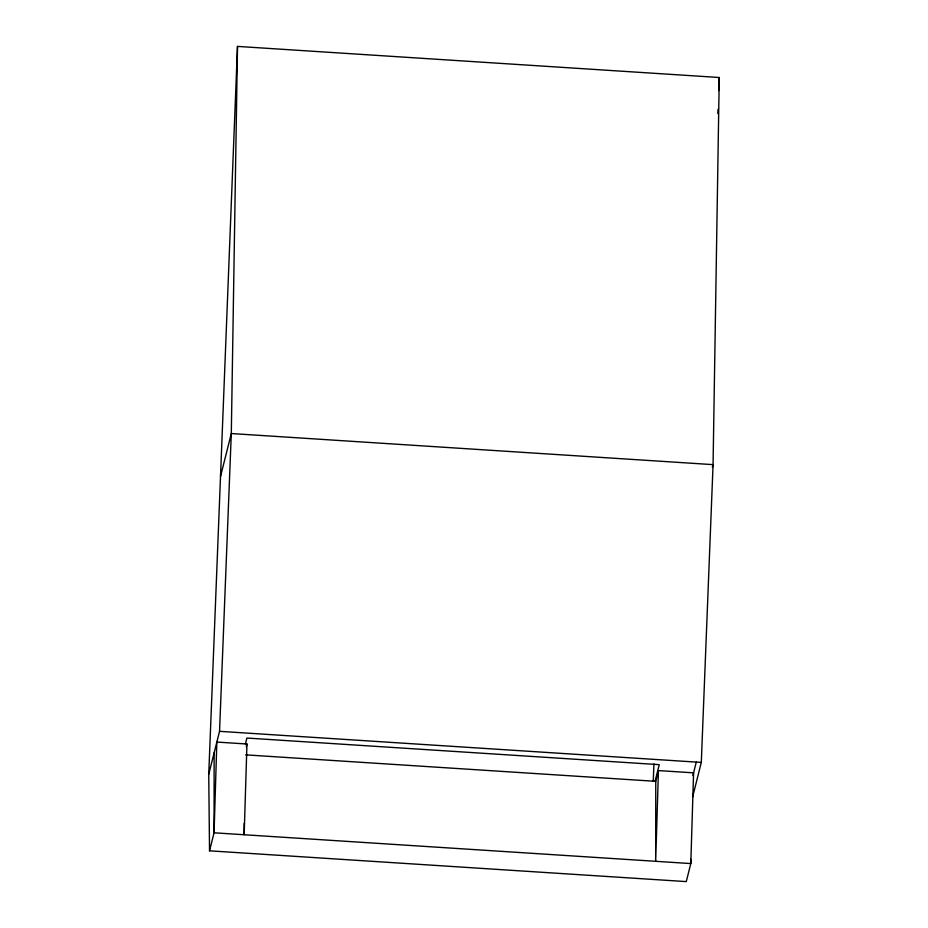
<?xml version="1.0" encoding="UTF-8"?>
<svg xmlns="http://www.w3.org/2000/svg" width="928" height="928" viewBox="0 0 928 928"><rect width="100%" height="100%" fill="white"/><g stroke="black" fill="none" stroke-linecap="round" stroke-linejoin="round"><path stroke-width="1.39" d="M214.136 752.817L214.066 832.799L209.531 850.825L686.279 881.6L690.803 863.574L693.587 772.85L658.451 770.576L655.76 781.33L655.678 861.3L658.451 770.576M244.18 823.31L244.168 834.736L246.952 744.012L216.839 742.064L214.066 832.799L690.803 863.574L690.803 859.282M692.59 797.094L701.301 762.422L713.064 464.638L719.258 77.5L237.498 46.4L231.304 433.538L219.542 731.322L208.742 774.312L209.531 850.825M208.742 774.312L237.498 46.4M653.254 781.214L653.938 763.883M717.831 113.703L718.005 109.365M718.748 90.538L719.258 77.5M220.504 476.528L231.304 433.538L713.064 464.638L712.368 467.41M245.433 743.908L246.906 738.05L659.24 764.66L655.075 781.283M246.28 746.704L246.952 744.012M692.903 775.53L696.278 762.097M219.542 731.322L701.301 762.422M245.7 754.858L655.76 781.33"/></g></svg>
